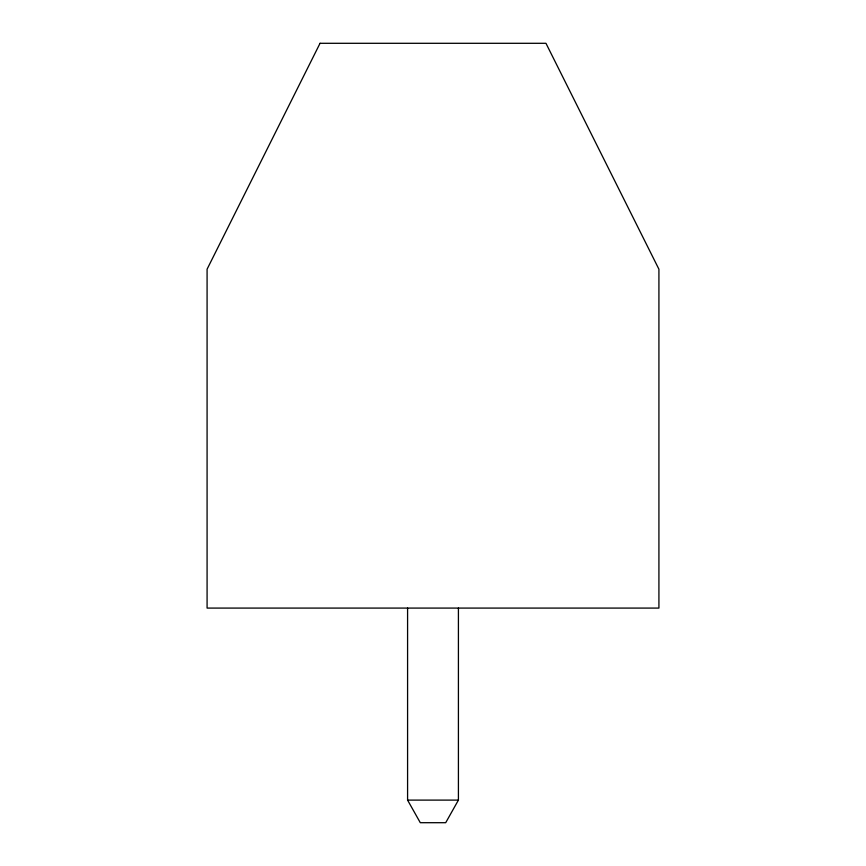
<?xml version="1.0" encoding="UTF-8"?>
<svg xmlns="http://www.w3.org/2000/svg" width="866" height="866" viewBox="0 0 866 866"><rect width="100%" height="100%" fill="white"/><g stroke="black" fill="none" stroke-linecap="round" stroke-linejoin="round"><path stroke-width="1.3" d="M458.417 608.084L458.417 800.108L445.709 822.7L420.291 822.7L407.583 800.108L407.583 608.084M407.583 800.108L458.417 800.108M320.041 43.3L207.082 269.218L207.082 608.084L658.918 608.084L658.918 269.218L545.959 43.3L320.041 43.3"/></g></svg>
